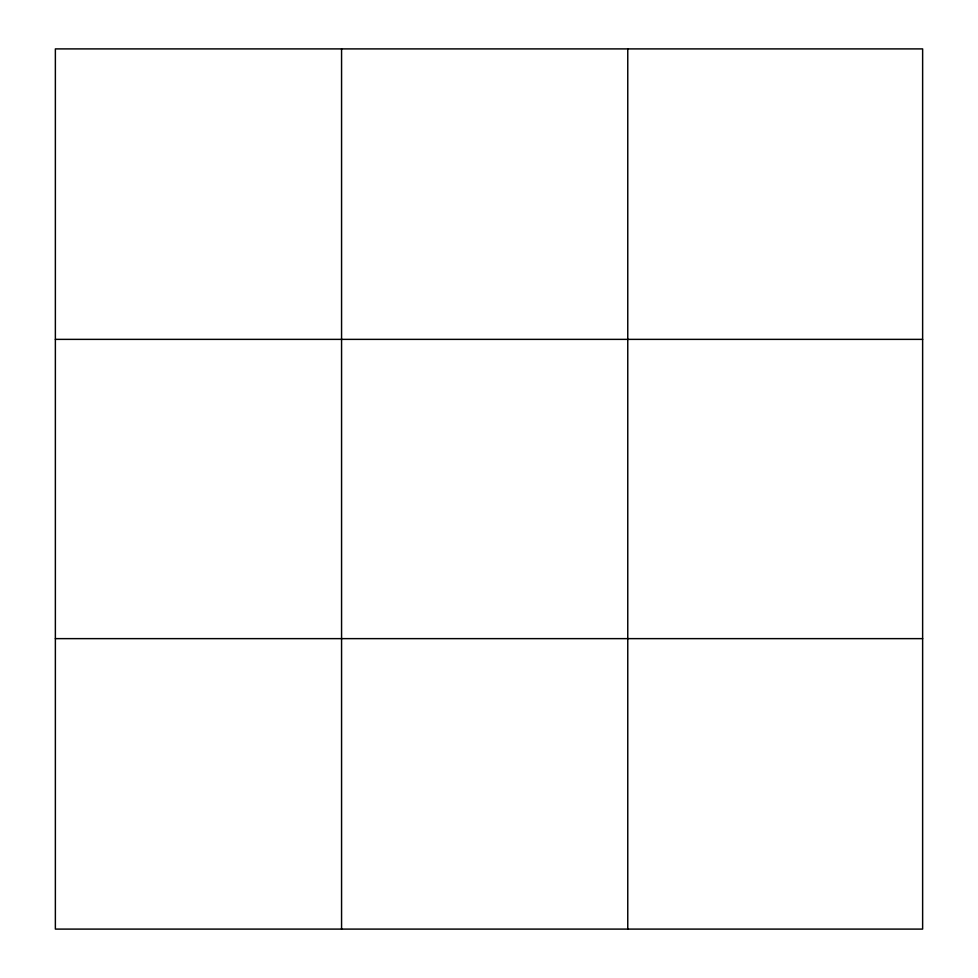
<?xml version="1.0" encoding="UTF-8"?>
<svg xmlns="http://www.w3.org/2000/svg" width="978" height="978" viewBox="0 0 978 978"><rect width="100%" height="100%" fill="white"/><g stroke="black" fill="none" stroke-linecap="round" stroke-linejoin="round"><path stroke-width="1.47" d="M341.566 929.1L341.566 48.9M627.766 929.1L627.766 48.9M922.633 638.634L922.633 929.1L55.367 929.1L55.367 48.9L922.633 48.9L922.633 638.634L55.367 638.634M55.367 339.366L922.633 339.366"/></g></svg>
